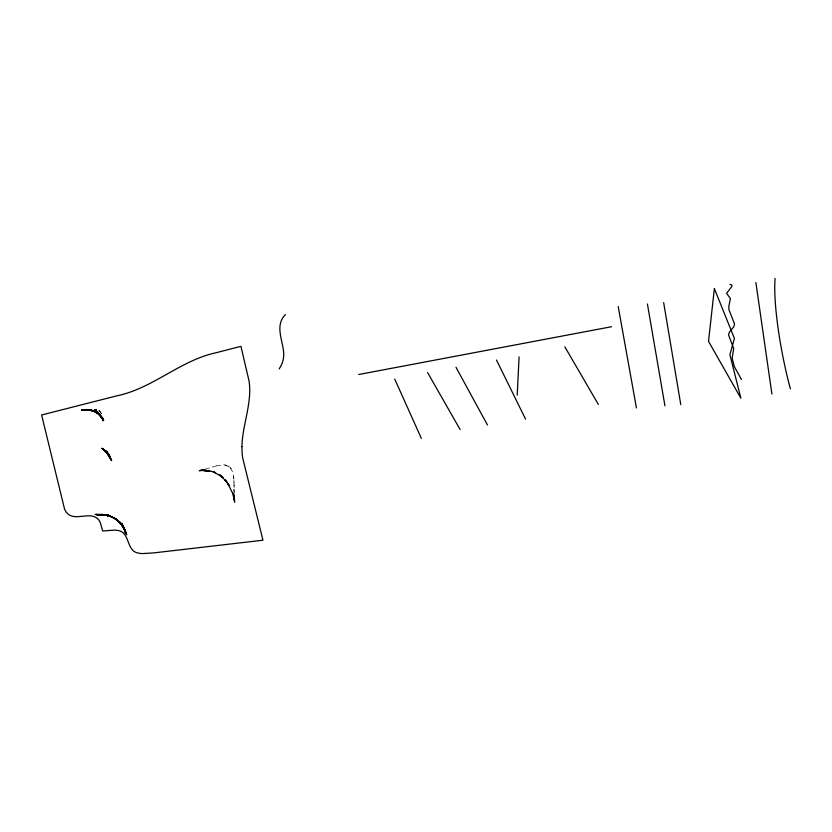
<?xml version="1.0" encoding="UTF-8"?>
<svg xmlns="http://www.w3.org/2000/svg" width="832" height="832" viewBox="0 0 832 832"><rect width="100%" height="100%" fill="white"/><g stroke="black" fill="none" stroke-linecap="round" stroke-linejoin="round"><path stroke-width="0.62" stroke-dasharray="4.16 3.12" d="M234.135 493.522C233.314 484.515 236.319 472.222 228.02 465.93L229.674 467.126M205.317 469.144L217.235 465.65M216.393 465.826L224.266 464.849L229.445 466.97M94.162 409.521L96.252 409.739M94.245 409.531L96.502 409.77L94.411 409.542M94.661 409.573L96.73 409.812L94.494 409.562M224.858 464.942L227.011 465.452M98.769 410.602L101.514 413.868M100.152 411.694L99.206 410.914M101.161 413.14L101.442 413.702M233.501 476.424L233.74 478.442M233.865 479.877L234.01 482.612M234.052 489.258L234.114 492.398M234.114 487.666L234.073 484.723M99.944 411.518L98.998 410.748L100.017 411.58M231.088 468.822L230.266 467.73L231.088 468.822M100.901 412.662L100.495 412.09L100.901 412.662"/><path stroke-width="1.25" d="M517.213 395.21L519.085 356.897M279.188 368.95L281.341 365.144A28.33 26.229 37.4 0 0 283.764 354.234C283.39 341.089 274.196 325.738 285.47 314.538M203.05 469.82L199.285 470.735L203.83 470.236L209.092 470.777L201.677 470.267L205.192 470.257L202.384 470.246L209.716 470.912L200.949 470.309L210.933 471.224L215.582 472.659L213.335 471.921L222.477 476.882L219.274 474.729L223.257 477.932L220.397 475.259L227.5 482.893L225.025 479.752L229.154 485.493L227.833 483.517L232.939 493.875L232.69 493.106L234.676 502.226L234.073 495.643M358.675 374.525L611.541 326.716M88.535 409.739L81.838 410.145L89.315 409.75M87.714 409.802L84.302 410.093L87.838 409.791M88.036 409.77L81.494 410.197L85.904 409.937M85.592 409.958L89.034 409.739M86.206 409.916L82.17 410.093L90.49 410.238L87.277 409.687L95.732 411.195L101.379 416.905L99.653 414.752C110.334 430.248 96.762 409.105 95.129 411.122L100.88 416.135L94.338 410.998L98.602 413.681L94.078 410.956L98.467 413.514L93.569 410.852L98.342 413.348M101.535 514.55L102.149 514.53L96.429 514.675L103.376 514.509M102.773 514.519L97.708 514.602L107.567 514.81M95.035 514.478L108.15 514.883M101.182 514.571L96.096 514.426L107.734 515.486L103.168 514.592L108.326 515.663L103.854 514.654L108.909 515.85L104.541 514.738L109.481 516.048L105.196 514.81L110.022 516.246L105.841 514.894L110.562 516.454L106.475 514.987L111.093 516.672L107.099 515.081L111.613 516.89M107.702 514.831L106.194 514.644M105.726 514.602L108.222 514.894M729.924 284.305L731.91 285.074L731.879 286.52L726.575 293.259L730.413 298.615L728.832 306.311L728.915 309.702L734.531 323.866L733.855 326.747L729.425 332.02L728.51 334.818L733.71 348.556L732.69 354.931A15.278 13.946 2.5 0 0 732.295 358.686L734.302 366.558L741.478 379.506M87.558 409.677L97.042 411.559L91.146 410.353L97.157 411.694L91.354 410.394L97.261 411.84L91.572 410.436L97.365 411.986L91.78 410.488L97.469 412.121L92.009 410.53L98.228 413.192M107.702 515.174L115.939 518.783M112.091 517.098L116.314 519.116L112.559 517.317L116.688 519.449L113.038 517.525L120.099 522.579L115.346 518.617L120.931 523.567L124.935 530.358L120.234 522.652L124.498 529.225L122.273 524.68L124.623 529.485M106.475 451.786L103.449 449.446L107.494 452.566L102.253 448.458L107.962 453.253L101.878 448.25L108.389 454.012L102.96 448.895L108.784 454.802L103.636 449.374L109.179 455.655L106.486 452.296L111.665 460.647L107.141 452.962L111.207 459.898L109.876 456.258M99.32 414.45L95.399 411.164C97.375 410.405 108.815 427.502 99.32 414.45L102.846 420.014L102.388 417.154M122.772 525.678L124.706 529.828L122.273 525.283L119.08 521.643L121.971 524.836L124.592 529.568L120.765 523.37L115.825 518.835L120.931 523.567L119.85 522.319L122.73 525.938L125.05 530.629M118.706 521.3L121.971 524.836L124.821 530.098M118.893 521.477L122.117 525.054L124.478 529.298L123.51 527.186M121.67 524.389L124.238 528.715L123.042 526.448M564.834 346.85L598.364 404.435M427.586 372.559L460.138 429.582M122.356 524.836L122.782 525.626L121.576 523.422L122.647 525.366M108.93 454.386L109.356 455.146M455.978 367.245L487.469 424.996M122.907 526.209L124.134 528.507M124.238 528.715L122.138 524.441L123.261 526.687M122.398 524.93L123.666 527.457M496.486 360.027L525.574 419.162M109.72 455.967L110.24 457.101M394.732 379.08L421.356 438.37M102.918 420.441L102.721 419.432M618.207 306.55L636.438 407.94M647.421 304.002L664.945 405.829M663.655 302.588L680.784 404.654M102.648 418.974L103.054 420.919L102.461 417.581M755.893 282.558L771.909 394.108M234.426 500.188L234.156 494.645M790.4 388.856A84.625 13.468 79.3 0 1 775.102 278.387M241.935 446.597L242.091 452.598A20.644 6.302 82.1 0 0 242.705 457.964L262.954 540.228L153.556 552.916L142.48 553.582A24.617 8.778 -15.8 0 1 138.341 553.072C126.079 551.2 130.312 532.594 118.29 530.535A24.211 8.195 -16.5 0 0 114.462 530.119L102.679 530.993L100.402 522.985A16.806 7.03 87.7 0 0 98.904 520.125C90.823 509.714 74.277 522.891 66.248 512.127A17.503 7.706 86.9 0 1 64.553 509.059L41.6 414.991L116.657 395.886C152.766 388.513 180.294 360.329 216.289 352.685L240.937 346.33L249.028 380.9A20.322 6.115 80.9 0 1 249.6 385.965C250.848 406.526 242.372 426.14 241.935 446.597M714.376 288.6L708.521 341.349L740.886 398.237L729.893 354.723L734.417 338.478L714.376 288.6M88.338 409.75L84.968 410.01L88.452 409.75M106.309 451.433L102.71 449.041L106.943 451.953L106.309 451.433M123.874 527.883L122.574 525.72L123.864 527.956M123.063 526.178L122.013 524.202L123.063 526.178M125.653 531.96L124.883 529.984L126.703 534.83L125.653 531.96M124.478 530.046L123.833 528.05L125.434 533.021L124.478 530.046"/></g></svg>
